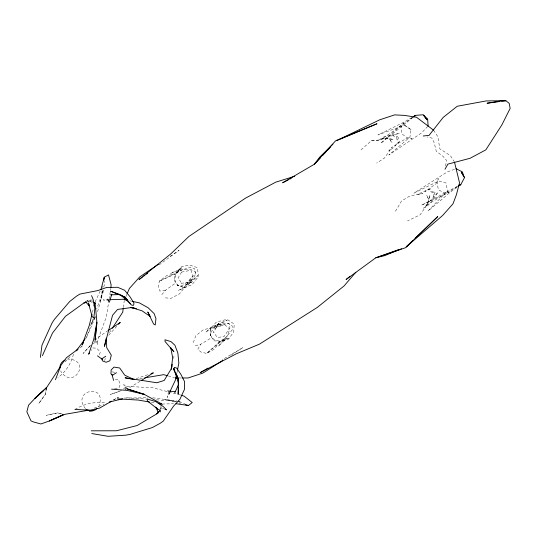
<?xml version="1.0" encoding="UTF-8"?>
<svg xmlns="http://www.w3.org/2000/svg" width="537" height="537" viewBox="0 0 537 537"><rect width="100%" height="100%" fill="white"/><g stroke="black" fill="none" stroke-linecap="round" stroke-linejoin="round"><path stroke-width="0.4" stroke-dasharray="2.69 2.01" d="M210.202 335.357L210.168 334.92L214.075 339.773L219.351 341.203L226.923 338.088L218.183 346.412L232.152 329.993L232.185 325.905L228.238 323.308L217.626 326.825L211.934 330.638L210.202 335.357L210.746 328.214L216.371 322.106L226.95 319.287L234.28 324.113L233.535 332.215L228.493 339.129L221.472 340.807L228.386 338.579L221.251 341.243L213.78 340.82L210.168 334.92L210.746 328.214M160.644 406.549L160.046 412.188L161.771 407.261M123.349 307.486L124.295 300.438M410.993 129.679L403.67 124.584L410.993 129.679L409.939 137.056L388.882 154.978L421.498 132.948L428.11 126.047M108.977 299.961L106.339 316.897L97.62 340.478L97.506 344.962L96.942 342.646L94.223 341.431M109.105 299.156L110.36 291.094M110.488 290.289L110.736 288.678M102.178 290.792L100.526 301.264L97.177 312.99M102.688 287.57L102.943 285.959M445.562 166.034L446.542 160.395L443.186 156.495L436.259 151.206L434.191 142.761L431.923 138.103L427.157 136.955M46.357 388.701L45.356 394.38L38.684 403.643L45.249 394.48L46.35 388.714M176.982 372.597L177.291 371.007M173.498 358.528L173.988 356.065M126.014 389.15L126.645 386.177L123.174 389.312M103.064 290.295L100.526 301.264L103.594 290.309M103.789 287.161L104.332 284.811L104.312 281.012M104.728 360.636L105.232 358.447M92.418 312.44L93.391 308.392M73.455 354.279C71.038 363.576 65.715 372.034 57.855 377.652M103.292 290.248L96.741 308.869M93.129 319.005L86.739 336.934L85.188 339.639M193.3 342.606L195.763 335.766L203.234 329.792L211.336 327.792L205.691 332.356L212.122 326.355L222.258 324.106L211.719 328.201L216.68 324.825L225.681 323.026L228.728 323.334L229.91 324.872L229.829 328.953L227.285 336.088L206.658 353.467L200.69 351.93L197.891 349.03L200.791 344.204L210.954 338.102M435.064 192.3L433.238 196.938L433.292 192.884L430.11 191.407L435.064 192.3L433.836 192.676M125.886 296.706L126.833 294.471M95.217 317.474L86.739 336.934L85.222 338.928M99.251 354.675L100.412 352.071L96.62 348.184L92.867 347.949L91.189 350.46M98.64 406.865C108.514 381.827 69.521 390.245 86.081 409.429M95.103 301.989L100.291 290.826M169.605 392.319L167.148 397.494L168.712 391.064L169.618 394.192L168.43 392.205M94.68 318.152L95.391 316.676M159.153 411.678L160.08 409.785L159.127 410.966M95.156 316.622L90.726 324.617L94.284 318.797M395.44 211.276L401.542 201.019L409.375 196.24L422.773 193.145L417.719 194.844L421.693 192.273L431.359 188.474L424.868 191.595L435.943 183.849L438.447 178.599L437.199 184.11L438.501 189.809L444.441 192.998L449.254 192.3L421.303 205.315L457.202 186.413M109.488 332.551L110.857 330.443M159.046 410.55L161.805 406.522M161.818 294.652L165.436 290.295L175.075 283.408M108.689 335.216L116.965 326.066M89.994 345.862L83.067 353.427L91.72 344.157M94.895 340.592L97.613 337.666L107.225 331.195M64.93 361.945L71.132 355.601M159.113 411.691L162.664 408.368L164.194 408.952M361.025 149.85L371.483 140.647L378.981 140.07L384.291 138.123L393.594 139.425L384.291 138.123L378.706 140.11L371.483 140.647M412.953 117.449L380.666 143.366L403.737 122.906L401.186 127.047L401.743 133.76L406.449 137.23L412 138.284L406.187 138.486L394.675 145.561L400.119 140.848L392.789 148.199L388.842 150.823L392.419 146.863L384.411 158.066L376.672 163.08M79.798 348.01L82.859 345.633L81.476 346.607M456.826 187.44L450.093 192.367L427.922 211.135L447.502 190.776L447.697 191.696L445.938 182.956L438.749 180.982L413.92 193.152L447.12 172.015L455.336 168.974M159.033 264.949L179.043 250.336L168.712 257.324M412.799 117.314L381.995 139.143L399.454 133.21L385.002 136.217L378.706 140.11M140.09 381.297L128.82 388.07M230.937 355.226L242.865 347.634L222.204 359.75M457.276 186.654L425.7 205.778L438.098 192.125L429.587 204.188L423.646 208.175L427.553 204.08L429.989 194.911L427.553 204.08L420.135 214.82L407.549 220.895M411.933 117.482L404.012 122.114L377.967 134.968L404.435 125.121M113.596 399.991L118.496 397.152L113.059 400.125M74.979 409.442C84.571 403.488 95.982 401.206 107.091 403.247M93.136 343.512L97.392 341.579L94.418 340.982M91.391 299.706L86.927 301.64L89.055 301.512L87.598 301.915M94.284 408.127L104.077 404.395M121.275 390.621L110.078 394.594L121.281 390.728M125.047 389.399L128.068 388.338M184.063 287.537L191.904 284.811L198.703 276.226L197.2 267.58L189.474 265.036L181.117 266.909L176.78 272.682L181.58 267.225L176.297 272.709L173.706 279.73L177.68 285.389L184.063 287.537L177.291 285.187L182.318 285.476L188.078 281.771L195.528 273.44L194.723 268.789L190.957 267.191L170.336 273.461L181.452 268.762L175.579 274.467L174.78 279.878L177.68 285.389L177.291 285.187M136.21 378.619L148.675 374.403M195.334 345.801L200.791 344.204M87.947 302.156L92.74 301.223M114.542 388.6L118.999 387.795L120.281 384.257L118.227 379.229L115.368 379.256M139.748 378.686L143.05 378.129M165.436 290.295L159.845 291.034L158.334 287.275L159.274 281.22L166.692 275.615L175.337 274.045L159.274 281.22L183.432 269.225L190.937 269.601L194.783 271.313L195.723 273.011L194.77 275.904L189.534 283.442L184.46 286.644L192.434 278.602L186.319 287.013L178.25 290.524L184.681 287.161L179.62 293.793L171.169 298.263L163.913 297.8M124.336 398.065L147.89 397.776M108.877 299.727L103.151 299.921L108.857 300.908M162.046 404.052L173.538 403.764M67.266 359.025C92.834 359.381 73.066 391.319 60.506 370.852M179.157 377.92L181.587 377.941M126.665 397.803L145.655 399.085M156.395 399.81L176.895 401.28M92.794 301.015L86.846 300.586L92.25 302.284M177.713 401.34L180.982 401.582L177.76 401.139M152.783 397.769L176.955 401.025M151.394 402.354L155.495 403.072M112.092 371.866L115.764 372.544M175.948 401.408L164.872 399.36L175.136 402.025M179.11 401.991L181.479 402.428L184.963 403.958M129.9 300.821L131.484 301.17M62.258 414.04L57.352 412.933L46.336 415.302L57.486 412.879L62.292 414.027M179.083 403.045L180.667 403.455M180.486 395.017L152.85 387.808L127.746 386.412L123.591 384.727L125.49 386.17L125.53 390.634M168.262 375.954L174.344 377.679M109.038 300.532L107.158 298.975L109.42 302.109M161.509 403.884L162.57 404.999M433.587 130.182L437.816 136.673L439.877 148.83L450.308 155.522L454.054 161.348M218.505 323.549L213.639 332.416L213.431 331.712L217.243 337.498L223.976 336.578L229.339 328.711L224.768 324.778L216.143 327.214L218.505 323.549L227.211 320.327L218.499 324.744L212.699 328.624L218.505 323.549M398.723 137.774L396.93 140.822L396.843 137.318L393.104 135.76L397.165 136.465L398.723 137.774M181.66 272.071L178.136 277.877L181.922 283.677L181.365 283.207L191.434 282.274L197.858 275.575L190.333 281.804L184.466 285.583L191.434 282.274L187.131 282.979L192.823 276.025L191.011 270.279L181.66 272.071M219.646 341.592L214.753 348.896L206.658 353.467L219.646 341.592M392.07 142.446L390.419 140.848L389.278 138.741L392.07 142.446M428.969 199.261L427.492 197.374L426.687 195.226L428.969 199.261"/><path stroke-width="0.81" d="M59.822 368.369C59.62 364.858 61.728 361.267 65.098 360.058M178.579 387.472L178.116 394.158L178.331 378.498L175.572 372.416M110.817 287.913L111.132 284.872L108.501 274.91L104.299 277.213L100.983 289.336M96.418 327.879L95.116 340.129L96.801 321.193L95.103 302.754M96.593 326.248L96.942 322.979M160.811 404.938L160.986 403.327M89.296 305.238L88.524 303.217L92.089 316.521L93.821 317.978L94.827 308.661L93.263 299.733L91.565 295.618M40.376 357.4L41.98 345.177L52.163 322.771L54.459 319.314L69.662 301.526L76.569 296.135L79.865 294.095L97.848 290.571L106.527 287.496L117.603 287.275L124.631 290.255L129.786 296.464L133.901 302.928L133.706 305.197L132.303 305.285L130.934 304.607L125.034 297.23L120.758 294.934M123.242 308.265L122.718 312.185L112.226 328.335M103.829 280.321L104.299 277.213L104.306 278.73M96.962 322.133L93.7 339.518L88.665 354.232L89.504 352.977M176.358 375.779L175.572 379.753L169.96 391.58M177.452 370.215L178.855 363.059L177.868 353.057L174.908 345.251L170.994 341.606L164.966 339.767L165.121 341.613L173.854 351.755L170.706 347.714L172.632 357.414L171.384 369.188L172.035 365.912M106.252 338.229L104.453 346.358L112.555 315.253L117.596 309.426L130.713 307.647L136.472 308.748M172.149 364.234L171.048 369.134L164.188 380.458L156.838 382.76L125.081 377.806L133.25 379.384M92.028 314.051L89.296 325.375L82.08 345.049L83.631 342.344M93.975 305.969L94.754 302.734M109.42 302.109L111.79 294.202M55.472 379.706L60.835 365.482L66.507 357.655L78.221 349.01M42.41 355.662L52.458 333.121L65.454 316.306L83.953 302.928L86.189 301.962M124.611 299.693L125.249 298.196M127.155 293.726L129.377 288.503L139.774 276.877L158.375 264.305M174.72 392.856L178.465 384.861M444.998 169.256L447.885 164.127L470.083 158.287L485.837 149.87L501.773 125.067L510.15 108.434L509.204 103.352L505.827 100.694L486.086 100.943L457.229 106.259L443.233 117.355L429.036 135.384L423.183 135.995M59.976 367.241L46.961 387.029L34.69 398.676L42.96 391.124M158.126 411.886L156.75 413.899L137.11 425.546L116.502 430.768L91.27 430.822M84.718 339.592L76.133 350.862L77.355 349.916M158.65 411.55L156.75 413.899L158.522 412.241M355.83 272.259L344.029 285.979L317.253 307.453L259.452 344.15L236.374 353.762L200.113 372.698L207.953 368.107M118.623 324.241L120.275 322.408L107.917 330.732M320.602 157.589L314.353 164.235L282.637 182.788L288.403 179.835M322.871 155.18L326.274 151.555M327.416 150.347L330.255 147.326M332.933 144.171L319.877 156.958L314.353 164.235L335.591 140.815L376.967 123.765L336.498 140.687L379.793 119.771L394.648 114.884L404.327 115.374L416.584 117.294L433.587 130.182M97.022 408.442C95.163 410.724 92.129 410.852 89.424 410.939L86.081 409.429M412.731 240.589L406.16 246.892L442.595 215.518L452.993 203.838L456.403 194.763L459.524 182.755L454.47 161.993M415.114 238.294L437.803 216.512L405.683 247.671L375.746 257.827L346.09 279.522L349.842 276.441M44.041 390.084L36.033 397.199L28.555 405.173L26.85 411.832L30.945 420.78L32.932 421.793L40.893 423.982L51.19 420.303L63.151 414.752L49.303 420.948L64.87 414.329L89.008 410.14M413.597 116.932L415.537 115.374L423.378 114.743L426.975 119.811L424.136 116.046M458.168 186.453L460.86 184.48L464.572 177.539L461.35 172.223L464.062 177.015L462.397 171.941L456.088 168.699M142.359 277.126L139.023 279.562L170.833 253.853L188.849 236.508L245.537 198.113L275.89 182.103L294.753 176.264M143.694 276.152L145.03 275.179M146.359 274.206L147.695 273.232M413.483 116.831L415.537 115.374L413.376 116.643M105.735 356.266L101.842 358.83L102.486 360.904L106.118 362.253L109.863 360.79L111.307 355.192L106.695 347.681L106.454 338.203M116.495 372.678L112.602 375.222L110.951 373.806L111.159 369.939L113.992 367.093L119.704 367.993L124.759 375.215L134.069 379.545M141.486 380.404L153.347 372.826L151.011 373.618M222.519 360.582L202.879 373.081L188.071 377.988L182.399 377.947M457.994 186.218L460.86 184.48L459.397 185.252M111.495 401.206L99.6 408.1L90.162 410.187L74.979 409.442M111.018 401.24L109.662 401.985L122.617 398.796M175.995 403.703L188.44 405.489L192.219 402.549L184.137 396.172L181.217 395.245M289.839 179.096L291.282 178.358M401.548 248.772L384.62 255.659L375.746 257.827L399.145 249.416M86.873 302.116L83.953 302.928L86.35 302.465M144.701 377.853L163.698 374.665L167.497 375.739M499.303 101.58L487.059 103.238L502.169 100.761L505.827 100.694L501.753 101.251M89.424 410.939L93.062 410.765M109.689 299.7L122.778 299.263L126.732 300.129M110.421 294.826L120.046 294.551M175.102 377.894L177.532 377.914M117.368 398.843L138.284 400.058L149.756 402.065M111.568 389.144L127.068 390.392L144.312 394.319M167.638 390.876L175.022 391.748M91.807 433.554L108.085 436.306L125.88 435.158L129.967 434.426L152.34 427.573L160.033 423.378L163.221 421.169L173.612 406.086L179.888 399.347L184.506 389.278L184.574 381.639L180.929 374.443L176.639 368.093L174.485 367.362L173.847 368.617L173.928 370.141L178.331 378.498L178.539 380.914M158.771 403.643L161.228 404.079M134.881 308.198L130.8 307.312L142.097 310.856L150.226 316.488L147.776 311.997L153.602 324.046L155.233 324.919L155.945 318.663L154.159 313.621L148.178 307.795L139.398 302.902L132.277 301.344M185.399 404.683L188.44 405.489M158.529 412.933L155.723 407.066L158.301 409.603L147.521 401.025L146.87 398.863L155.817 401.642L163.382 406.637L166.483 409.832L164.953 409.248M144.312 394.252L127.074 388.848L145.111 394.843L161.342 403.75M93.8 302.767L95.344 303.251M119.261 294.269L110.575 291.188L125.034 297.23L127.826 300.331M97.479 355.83L102.527 359.515M120.664 295.088L130.471 303.673M423.659 115.415L427.653 118.966L428.11 126.047M85.558 301.68L89.283 305.976M174.881 370.892L173.847 368.617L178.559 383.358M111.971 374.544L113.609 380.424M46.504 387.889L45.323 388.969L46.504 387.889"/></g></svg>
